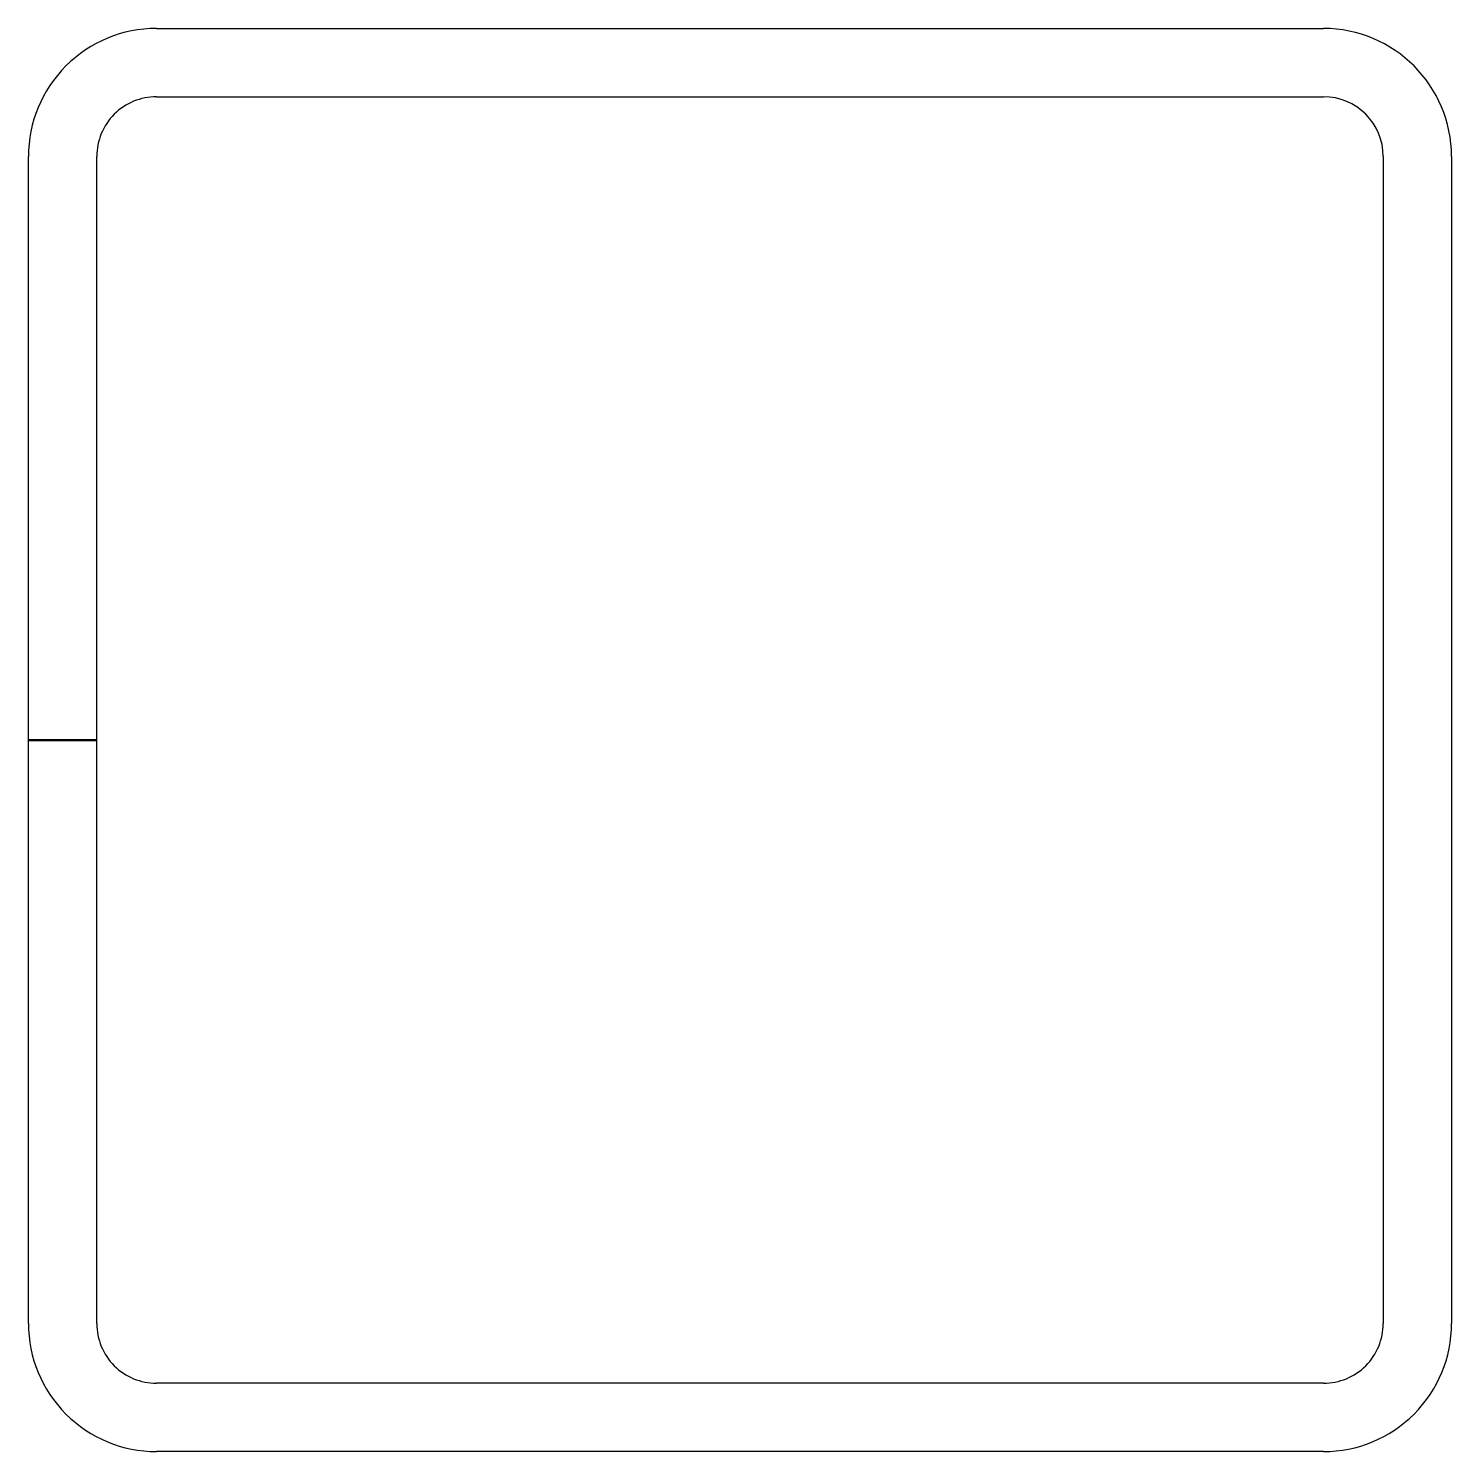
# Model space of a CAD drawing. Extents: x -0.75 to 0.75, y -0.75 to 0.75.
import ezdxf

# ---------------------------------------------------------------- set-up
doc = ezdxf.new("R2010")
doc.units = 0

msp = doc.modelspace()

# ---------------------------------------------------------------- linework, layer by layer
for p, q in [((-0.615, 0.75), (0.615, 0.75)), ((-0.615, 0.678), (0.615, 0.678)), ((-0.75, -0.615), (-0.75, 0.615)), ((-0.678, -0.615), (-0.678, 0.615)), ((0.678, 0.615), (0.678, -0.615)), ((0.75, 0.615), (0.75, -0.615)), ((-0.75, 0.0005), (-0.678, 0.0005)), ((-0.714, -0.0005), (-0.714, 0.0005)), ((-0.75, -0.0005), (-0.678, -0.0005)), ((-0.250001, -0.678), (-0.615, -0.678)), ((0.25, -0.678), (-0.250001, -0.678)), ((0.615, -0.678), (0.25, -0.678)), ((-0.250001, -0.75), (-0.615, -0.75)), ((0.25, -0.75), (-0.250001, -0.75)), ((0.615, -0.75), (0.25, -0.75))]:
    msp.add_line(p, q)
for centre, radius, start, end in [((-0.615, 0.615), 0.135, 89.999989, 179.999991), ((0.615, 0.615), 0.135, 360.00001, 449.999992), ((-0.615, 0.615), 0.063, 89.999989, 179.999991), ((0.615, 0.615), 0.063, 360.00001, 449.999992), ((-0.615, -0.615), 0.135, 179.999991, 270.000001), ((-0.615, -0.615), 0.063, 179.999991, 270.000001), ((0.615, -0.615), 0.063, 270.000001, 360.00001), ((0.615, -0.615), 0.135, 270.000001, 360.00001), ((-0.250001, -0.813), 0.135, 89.999962, 90.000003), ((0.25, -0.615), 0.063, 269.999973, 270.000001), ((-0.250001, -0.813), 0.063, 89.999962, 90.000003), ((0.25, -0.615), 0.135, 269.999973, 270.000001)]:
    msp.add_arc(centre, radius, start, end)

doc.saveas('drawing.dxf')
